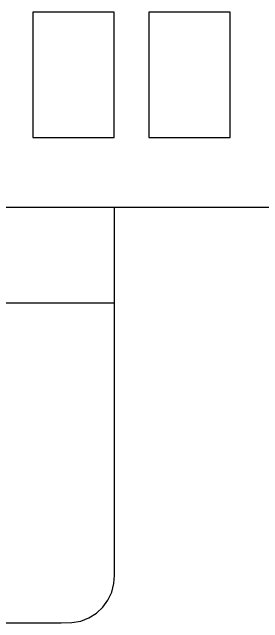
# Model space of a CAD drawing. Extents: x 3.4 to 20.6, y 5.2 to 12.5.
# Drawn here: x 16.093 to 16.524, y 10.551 to 11.6 of the extents above; entities that cross this region are included whole.
import ezdxf

# ---------------------------------------------------------------- set-up
doc = ezdxf.new("R2010")
doc.units = 0
doc.header["$MEASUREMENT"] = 0
doc.layers.get('0').update_dxf_attribs({"linetype": 'CONTINUOUS'})

msp = doc.modelspace()

# ---------------------------------------------------------------- linework, layer by layer
for points in [[(16.1283, 11.385), (16.2683, 11.385), (16.2683, 11.6), (16.1283, 11.6), (16.1283, 11.385)], [(16.3283, 11.385), (16.4683, 11.385), (16.4683, 11.6), (16.3283, 11.6), (16.3283, 11.385)], [(15.2983, 11.265), (16.8983, 11.265)], [(16.006, 10.5508), (16.1127, 10.5508), (16.1774, 10.5508), (16.1956, 10.5511), (16.2109, 10.5538), (16.2251, 10.5593), (16.2379, 10.5673), (16.2488, 10.5775), (16.2577, 10.5896), (16.2643, 10.6032), (16.2682, 10.6182), (16.2692, 10.6319), (16.2692, 10.6676), (16.2692, 10.7433), (16.2692, 10.8452), (16.2692, 10.9595), (16.2692, 11.0725), (16.2692, 11.1702), (16.2692, 11.239), (16.2692, 11.265)], [(15.3392, 11.1008), (16.2692, 11.1008)]]:
    msp.add_lwpolyline(points)

doc.saveas('drawing.dxf')
